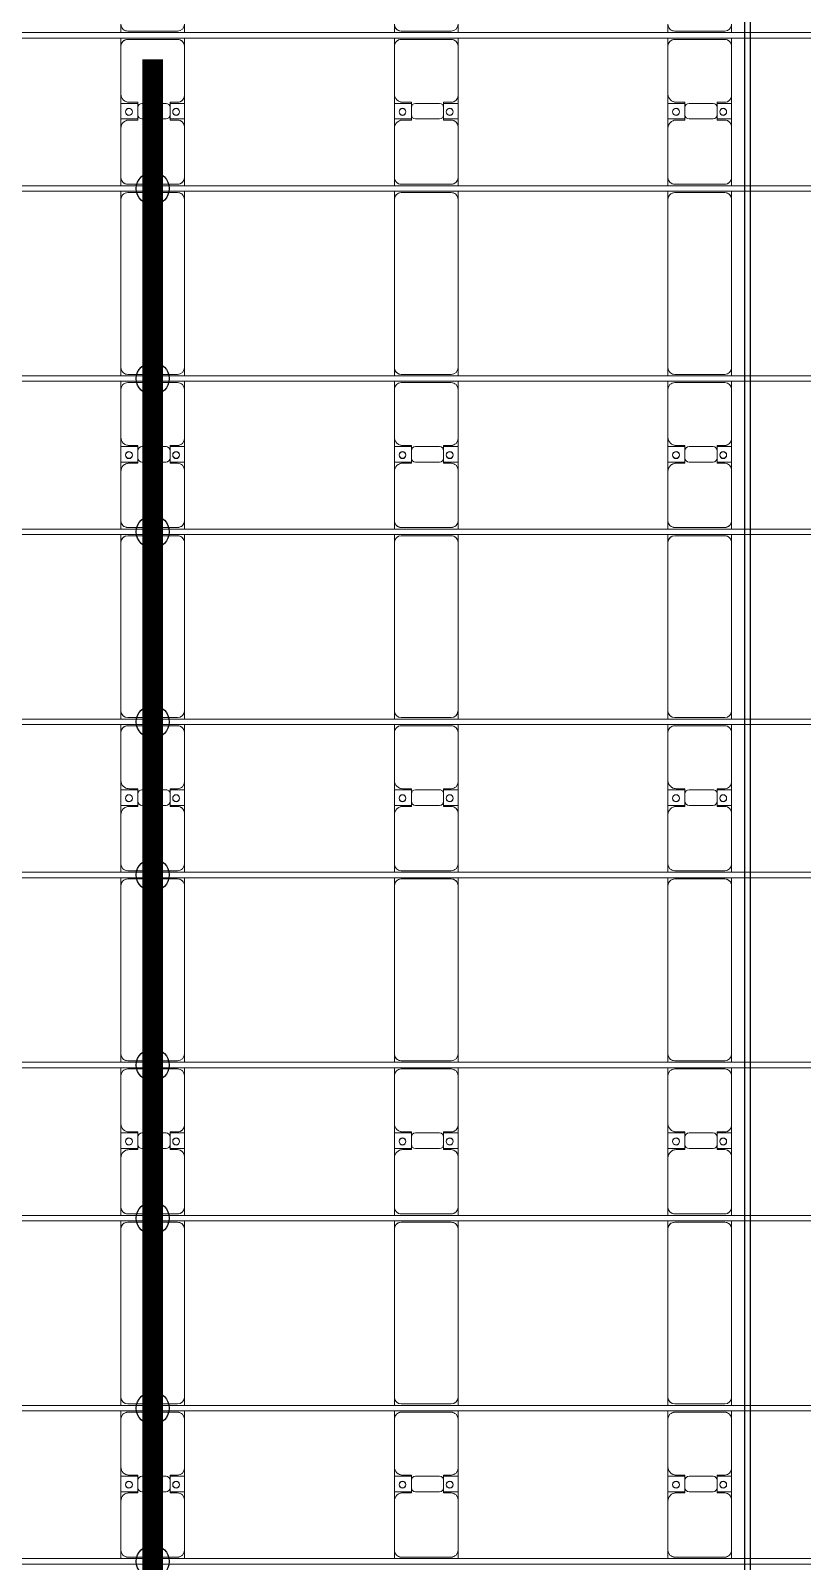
# Model space of a CAD drawing. Header units: millimetres. Extents: x -178706 to 107777, y -87310 to 933.
# Drawn here: x -19784 to -14141, y -75261 to -64066 of the extents above; entities that cross this region are included whole.
import ezdxf

# ---------------------------------------------------------------- set-up
doc = ezdxf.new("R2010")
doc.units = ezdxf.units.MM
doc.layers.add('A-GENM', color=13, linetype='Continuous', lineweight=9)
doc.layers.add('S-BEAM', color=12, linetype='Continuous', lineweight=9)
doc.layers.add('GC-HOP 40x60 GIA CUONG', color=1, linetype='Continuous')

# ---------------------------------------------------------------- blocks, each defined once
blk = doc.blocks.new('Dai phao do pin - DẢI PHAO ĐỠ PIN-V64-BỐ TRÍ KHUNG KẾT CẤU BÈ PIN 04')
at = {"layer": 'A-GENM', "color": 7}
for p, q in [((709, 242), (770, 242)), ((1130, 242), (770, 242)), ((1130, 242), (1312, 242)), ((1198, 242), (1380, 242)), ((1198, 118), (1198, 242)), ((1312, 242), (1312, 118)), ((1730, 242), (1380, 242)), ((1730, 242), (1789, 242)), ((1829, 242), (1890, 242)), ((3120, 242), (1890, 242)), ((3120, 242), (3179, 242)), ((3219, 242), (3280, 242)), ((3640, 242), (3280, 242)), ((3640, 242), (3822, 242)), ((3708, 242), (3890, 242)), ((3708, 118), (3708, 242)), ((3822, 242), (3822, 118)), ((4240, 242), (3890, 242)), ((4240, 242), (4299, 242)), ((4339, 242), (4400, 242)), ((5630, 242), (4400, 242)), ((5630, 242), (5689, 242)), ((5729, 242), (5790, 242)), ((6150, 242), (5790, 242)), ((6150, 242), (6332, 242)), ((6218, 242), (6400, 242)), ((6218, 118), (6218, 242)), ((6332, 242), (6332, 118)), ((6750, 242), (6400, 242)), ((6750, 242), (6809, 242)), ((6849, 242), (6906, 242)), ((8140, 242), (6910, 242)), ((8140, 242), (8199, 242)), ((8239, 242), (8300, 242)), ((8660, 242), (8300, 242)), ((8660, 242), (8842, 242)), ((8728, 242), (8910, 242)), ((8728, 118), (8728, 242)), ((8842, 242), (8842, 118)), ((9260, 242), (8910, 242)), ((9260, 242), (9319, 242)), ((9359, 242), (9420, 242)), ((10650, 242), (9420, 242)), ((10650, 242), (10709, 242)), ((10749, 242), (10810, 242)), ((11170, 242), (10810, 242)), ((11170, 242), (11352, 242)), ((11238, 242), (11420, 242)), ((11238, 118), (11238, 242)), ((11352, 242), (11352, 118)), ((11770, 242), (11420, 242)), ((11770, 242), (11829, 242)), ((11869, 242), (11930, 242)), ((720, 192), (720, -173)), ((1190, 118), (1190, 182)), ((1282, 118), (1190, 118)), ((1320, 118), (1228, 118)), ((1320, 182), (1320, 118)), ((1780, -173), (1780, 192)), ((1840, 192), (1840, -173)), ((3170, -173), (3170, 192)), ((3230, 192), (3230, -173)), ((3700, 118), (3700, 182)), ((3792, 118), (3700, 118)), ((3830, 118), (3738, 118)), ((3830, 182), (3830, 118)), ((4290, -173), (4290, 192)), ((4350, 192), (4350, -173)), ((5680, -173), (5680, 192)), ((5740, 192), (5740, -173)), ((6210, 118), (6210, 182)), ((6302, 118), (6210, 118)), ((6340, 118), (6248, 118)), ((6340, 182), (6340, 118)), ((6800, -173), (6800, 192)), ((6860, 192), (6860, -173)), ((8190, -173), (8190, 192)), ((8250, 192), (8250, -173)), ((8720, 118), (8720, 182)), ((8812, 118), (8720, 118)), ((8850, 118), (8758, 118)), ((8850, 182), (8850, 118)), ((9310, -173), (9310, 192)), ((9370, 192), (9370, -173)), ((10700, -173), (10700, 192)), ((10760, 192), (10760, -173)), ((11230, 118), (11230, 182)), ((11322, 118), (11230, 118)), ((11360, 118), (11268, 118)), ((11360, 182), (11360, 118)), ((11820, -173), (11820, 192)), ((11880, 192), (11880, -173)), ((1198, 88), (1198, -88)), ((1312, -88), (1312, 88)), ((3708, 88), (3708, -88)), ((3822, -88), (3822, 88)), ((6218, 88), (6218, -88)), ((6332, -88), (6332, 88)), ((8728, 88), (8728, -88)), ((8842, -88), (8842, 88)), ((11238, 88), (11238, -88)), ((11352, -88), (11352, 88)), ((770, -223), (709, -223)), ((770, -223), (1140, -223)), ((1312, -223), (1140, -223)), ((1190, -173), (1190, -118)), ((1190, -118), (1282, -118)), ((1198, -223), (1198, -118)), ((1370, -223), (1198, -223)), ((1228, -118), (1320, -118)), ((1312, -118), (1312, -223)), ((1320, -118), (1320, -173)), ((1370, -223), (1730, -223)), ((1789, -223), (1730, -223)), ((1890, -223), (1829, -223)), ((1890, -223), (3120, -223)), ((3179, -223), (3120, -223)), ((3280, -223), (3219, -223)), ((3280, -223), (3650, -223)), ((3822, -223), (3650, -223)), ((3700, -173), (3700, -118)), ((3700, -118), (3792, -118)), ((3708, -223), (3708, -118)), ((3880, -223), (3708, -223)), ((3738, -118), (3830, -118)), ((3822, -118), (3822, -223)), ((3830, -118), (3830, -173)), ((3880, -223), (4240, -223)), ((4299, -223), (4240, -223)), ((4400, -223), (4339, -223)), ((4400, -223), (5630, -223)), ((5689, -223), (5630, -223)), ((5790, -223), (5729, -223)), ((5790, -223), (6160, -223)), ((6332, -223), (6160, -223)), ((6210, -173), (6210, -118)), ((6210, -118), (6302, -118)), ((6218, -223), (6218, -118)), ((6390, -223), (6218, -223)), ((6248, -118), (6340, -118)), ((6332, -118), (6332, -223)), ((6340, -118), (6340, -173)), ((6390, -223), (6750, -223)), ((6809, -223), (6750, -223)), ((6906, -223), (6849, -223)), ((6910, -223), (8140, -223)), ((8199, -223), (8140, -223)), ((8300, -223), (8239, -223)), ((8300, -223), (8670, -223)), ((8842, -223), (8670, -223)), ((8720, -173), (8720, -118)), ((8720, -118), (8812, -118)), ((8728, -223), (8728, -118)), ((8900, -223), (8728, -223)), ((8758, -118), (8850, -118)), ((8842, -118), (8842, -223)), ((8850, -118), (8850, -173)), ((8900, -223), (9260, -223)), ((9319, -223), (9260, -223)), ((9420, -223), (9359, -223)), ((9420, -223), (10650, -223)), ((10709, -223), (10650, -223)), ((10810, -223), (10749, -223)), ((10810, -223), (11180, -223)), ((11352, -223), (11180, -223)), ((11230, -173), (11230, -118)), ((11230, -118), (11322, -118)), ((11238, -223), (11238, -118)), ((11410, -223), (11238, -223)), ((11268, -118), (11360, -118)), ((11352, -118), (11352, -223)), ((11360, -118), (11360, -173)), ((11410, -223), (11770, -223)), ((11829, -223), (11770, -223)), ((11930, -223), (11869, -223))]:
    blk.add_line(p, q, dxfattribs=at)
for centre, radius, start, end in [((770, 192), 50, 90, 180), ((770, 192), 50, 135, 180), ((1130, 182), 60, 360, 90), ((1380, 182), 60, 90, 180), ((1730, 192), 50, 360, 90), ((1730, 192), 50, 360, 45), ((1890, 192), 50, 90, 180), ((1890, 192), 50, 105, 180), ((3120, 192), 50, 360, 90), ((3120, 192), 50, 15, 90), ((3280, 192), 50, 90, 180), ((3280, 192), 50, 135, 180), ((3640, 182), 60, 360, 90), ((3890, 182), 60, 90, 180), ((4240, 192), 50, 360, 90), ((4240, 192), 50, 360, 45), ((4400, 192), 50, 90, 180), ((4400, 192), 50, 105, 180), ((5630, 192), 50, 360, 90), ((5630, 192), 50, 15, 90), ((5790, 192), 50, 90, 180), ((5790, 192), 50, 135, 180), ((6150, 182), 60, 360, 90), ((6400, 182), 60, 90, 180), ((6750, 192), 50, 360, 90), ((6750, 192), 50, 360, 45), ((6910, 192), 50, 90, 180), ((6910, 192), 50, 105, 180), ((8140, 192), 50, 360, 90), ((8140, 192), 50, 15, 90), ((8300, 192), 50, 90, 180), ((8300, 192), 50, 135, 180), ((8660, 182), 60, 360, 90), ((8910, 182), 60, 90, 180), ((9260, 192), 50, 360, 90), ((9260, 192), 50, 360, 45), ((9420, 192), 50, 90, 180), ((9420, 192), 50, 105, 180), ((10650, 192), 50, 360, 90), ((10650, 192), 50, 15, 90), ((10810, 192), 50, 90, 180), ((10810, 192), 50, 135, 180), ((11170, 182), 60, 0, 90), ((11420, 182), 60, 90, 180), ((11770, 192), 50, 0, 90), ((11770, 192), 50, 0, 45), ((11930, 192), 50, 90, 180), ((11930, 192), 50, 105, 180), ((1130, 182), 60, 360, 30), ((1228, 88), 30, 90, 180), ((1249, 183), 25, 0, 180), ((1249, 183), 25, 180, 0), ((1251, 183), 25, 0, 180), ((1251, 183), 25, 180, 0), ((1282, 88), 30, 360, 90), ((1380, 182), 60, 150, 180), ((3640, 182), 60, 360, 30), ((3738, 88), 30, 90, 180), ((3759, 183), 25, 360, 180), ((3759, 183), 25, 180, 0), ((3761, 183), 25, 0, 180), ((3761, 183), 25, 180, 0), ((3792, 88), 30, 360, 90), ((3890, 182), 60, 150, 180), ((6150, 182), 60, 360, 30), ((6248, 88), 30, 90, 180), ((6269, 183), 25, 360, 180), ((6269, 183), 25, 180, 0), ((6271, 183), 25, 0, 180), ((6271, 183), 25, 180, 360), ((6302, 88), 30, 0, 90), ((6400, 182), 60, 150, 180), ((8660, 182), 60, 360, 30), ((8758, 88), 30, 90, 180), ((8779, 183), 25, 360, 180), ((8779, 183), 25, 180, 360), ((8781, 183), 25, 0, 180), ((8781, 183), 25, 180, 0), ((8812, 88), 30, 360, 90), ((8910, 182), 60, 150, 180), ((11170, 182), 60, 0, 30), ((11268, 88), 30, 90, 180), ((11289, 183), 25, 0, 180), ((11289, 183), 25, 180, 0), ((11291, 183), 25, 0, 180), ((11291, 183), 25, 180, 360), ((11322, 88), 30, 360, 90), ((11420, 182), 60, 150, 180), ((1228, -88), 30, 180, 270), ((1282, -88), 30, 270, 360), ((3738, -88), 30, 180, 270), ((3792, -88), 30, 270, 360), ((6248, -88), 30, 180, 270), ((6302, -88), 30, 270, 0), ((8758, -88), 30, 180, 270), ((8812, -88), 30, 270, 360), ((11268, -88), 30, 180, 270), ((11322, -88), 30, 270, 360), ((770, -173), 50, 180, 270), ((770, -173), 50, 180, 225), ((1140, -173), 50, 270, 360), ((1140, -173), 50, 315, 360), ((1249, -162), 25, 360, 180), ((1249, -162), 25, 180, 360), ((1251, -162), 25, 0, 180), ((1251, -162), 25, 180, 0), ((1370, -173), 50, 180, 270), ((1370, -173), 50, 180, 225), ((1730, -173), 50, 270, 360), ((1730, -173), 50, 315, 360), ((1890, -173), 50, 180, 270), ((1890, -173), 50, 180, 270), ((3120, -173), 50, 270, 360), ((3120, -173), 50, 285, 360), ((3280, -173), 50, 180, 270), ((3280, -173), 50, 180, 225), ((3650, -173), 50, 270, 360), ((3650, -173), 50, 315, 360), ((3759, -162), 25, 0, 180), ((3759, -162), 25, 180, 0), ((3761, -162), 25, 0, 180), ((3761, -162), 25, 180, 360), ((3880, -173), 50, 180, 270), ((3880, -173), 50, 180, 225), ((4240, -173), 50, 270, 360), ((4240, -173), 50, 315, 360), ((4400, -173), 50, 180, 270), ((4400, -173), 50, 180, 270), ((5630, -173), 50, 270, 0), ((5630, -173), 50, 285, 360), ((5790, -173), 50, 180, 270), ((5790, -173), 50, 180, 225), ((6160, -173), 50, 270, 360), ((6160, -173), 50, 315, 360), ((6269, -162), 25, 0, 180), ((6269, -162), 25, 180, 0), ((6271, -162), 25, 0, 180), ((6271, -162), 25, 180, 0), ((6390, -173), 50, 180, 270), ((6390, -173), 50, 180, 225), ((6750, -173), 50, 270, 360), ((6750, -173), 50, 315, 360), ((6910, -173), 50, 180, 270), ((6910, -173), 50, 180, 265.7994), ((8140, -173), 50, 270, 0), ((8140, -173), 50, 285, 360), ((8300, -173), 50, 180, 270), ((8300, -173), 50, 180, 225), ((8670, -173), 50, 270, 360), ((8670, -173), 50, 315, 360), ((8779, -162), 25, 0, 180), ((8779, -162), 25, 180, 360), ((8781, -162), 25, 0, 180), ((8781, -162), 25, 180, 0), ((8900, -173), 50, 180, 270), ((8900, -173), 50, 180, 225), ((9260, -173), 50, 270, 360), ((9260, -173), 50, 315, 360), ((9420, -173), 50, 180, 270), ((9420, -173), 50, 180, 270), ((10650, -173), 50, 270, 360), ((10650, -173), 50, 285, 360), ((10810, -173), 50, 180, 270), ((10810, -173), 50, 180, 225), ((11180, -173), 50, 270, 360), ((11180, -173), 50, 315, 360), ((11289, -162), 25, 0, 180), ((11289, -162), 25, 180, 0), ((11291, -162), 25, 0, 180), ((11291, -162), 25, 180, 0), ((11410, -173), 50, 180, 270), ((11410, -173), 50, 180, 225), ((11770, -173), 50, 270, 360), ((11770, -173), 50, 315, 360), ((11930, -173), 50, 180, 270), ((11930, -173), 50, 180, 270)]:
    blk.add_arc(centre, radius, start, end, dxfattribs=at)
blk = doc.blocks.new('Dai phao do pin - DẢI PHAO ĐỠ PIN-V65-BỐ TRÍ KHUNG KẾT CẤU BÈ PIN 04')
at = {"layer": 'A-GENM', "color": 7}
for p, q in [((709, 242), (770, 242)), ((1130, 242), (770, 242)), ((1130, 242), (1312, 242)), ((1198, 242), (1380, 242)), ((1198, 118), (1198, 242)), ((1312, 242), (1312, 118)), ((1730, 242), (1380, 242)), ((1730, 242), (1789, 242)), ((1829, 242), (1890, 242)), ((3120, 242), (1890, 242)), ((3120, 242), (3179, 242)), ((3219, 242), (3280, 242)), ((3640, 242), (3280, 242)), ((3640, 242), (3822, 242)), ((3708, 242), (3890, 242)), ((3708, 118), (3708, 242)), ((3822, 242), (3822, 118)), ((4240, 242), (3890, 242)), ((4240, 242), (4299, 242)), ((4339, 242), (4400, 242)), ((5630, 242), (4400, 242)), ((5630, 242), (5689, 242)), ((5729, 242), (5790, 242)), ((6150, 242), (5790, 242)), ((6150, 242), (6332, 242)), ((6218, 242), (6400, 242)), ((6218, 118), (6218, 242)), ((6332, 242), (6332, 118)), ((6750, 242), (6400, 242)), ((6750, 242), (6809, 242)), ((6849, 242), (6906, 242)), ((8140, 242), (6910, 242)), ((8140, 242), (8199, 242)), ((8239, 242), (8300, 242)), ((8660, 242), (8300, 242)), ((8660, 242), (8842, 242)), ((8728, 242), (8910, 242)), ((8728, 118), (8728, 242)), ((8842, 242), (8842, 118)), ((9260, 242), (8910, 242)), ((9260, 242), (9319, 242)), ((9359, 242), (9420, 242)), ((10650, 242), (9420, 242)), ((10650, 242), (10709, 242)), ((10749, 242), (10810, 242)), ((11170, 242), (10810, 242)), ((11170, 242), (11352, 242)), ((11238, 242), (11420, 242)), ((11238, 118), (11238, 242)), ((11352, 242), (11352, 118)), ((11770, 242), (11420, 242)), ((11770, 242), (11829, 242)), ((11869, 242), (11930, 242)), ((720, 192), (720, -173)), ((1190, 118), (1190, 182)), ((1282, 118), (1190, 118)), ((1320, 118), (1228, 118)), ((1320, 182), (1320, 118)), ((1780, -173), (1780, 192)), ((1840, 192), (1840, -173)), ((3170, -173), (3170, 192)), ((3230, 192), (3230, -173)), ((3700, 118), (3700, 182)), ((3792, 118), (3700, 118)), ((3830, 118), (3738, 118)), ((3830, 182), (3830, 118)), ((4290, -173), (4290, 192)), ((4350, 192), (4350, -173)), ((5680, -173), (5680, 192)), ((5740, 192), (5740, -173)), ((6210, 118), (6210, 182)), ((6302, 118), (6210, 118)), ((6340, 118), (6248, 118)), ((6340, 182), (6340, 118)), ((6800, -173), (6800, 192)), ((6860, 192), (6860, -173)), ((8190, -173), (8190, 192)), ((8250, 192), (8250, -173)), ((8720, 118), (8720, 182)), ((8812, 118), (8720, 118)), ((8850, 118), (8758, 118)), ((8850, 182), (8850, 118)), ((9310, -173), (9310, 192)), ((9370, 192), (9370, -173)), ((10700, -173), (10700, 192)), ((10760, 192), (10760, -173)), ((11230, 118), (11230, 182)), ((11322, 118), (11230, 118)), ((11360, 118), (11268, 118)), ((11360, 182), (11360, 118)), ((11820, -173), (11820, 192)), ((11880, 192), (11880, -173)), ((1198, 88), (1198, -88)), ((1312, -88), (1312, 88)), ((3708, 88), (3708, -88)), ((3822, -88), (3822, 88)), ((6218, 88), (6218, -88)), ((6332, -88), (6332, 88)), ((8728, 88), (8728, -88)), ((8842, -88), (8842, 88)), ((11238, 88), (11238, -88)), ((11352, -88), (11352, 88)), ((770, -223), (709, -223)), ((770, -223), (1140, -223)), ((1312, -223), (1140, -223)), ((1190, -173), (1190, -118)), ((1190, -118), (1282, -118)), ((1198, -223), (1198, -118)), ((1370, -223), (1198, -223)), ((1228, -118), (1320, -118)), ((1312, -118), (1312, -223)), ((1320, -118), (1320, -173)), ((1370, -223), (1730, -223)), ((1789, -223), (1730, -223)), ((1890, -223), (1829, -223)), ((1890, -223), (3120, -223)), ((3179, -223), (3120, -223)), ((3280, -223), (3219, -223)), ((3280, -223), (3650, -223)), ((3822, -223), (3650, -223)), ((3700, -173), (3700, -118)), ((3700, -118), (3792, -118)), ((3708, -223), (3708, -118)), ((3880, -223), (3708, -223)), ((3738, -118), (3830, -118)), ((3822, -118), (3822, -223)), ((3830, -118), (3830, -173)), ((3880, -223), (4240, -223)), ((4299, -223), (4240, -223)), ((4400, -223), (4339, -223)), ((4400, -223), (5630, -223)), ((5689, -223), (5630, -223)), ((5790, -223), (5729, -223)), ((5790, -223), (6160, -223)), ((6332, -223), (6160, -223)), ((6210, -173), (6210, -118)), ((6210, -118), (6302, -118)), ((6218, -223), (6218, -118)), ((6390, -223), (6218, -223)), ((6248, -118), (6340, -118)), ((6332, -118), (6332, -223)), ((6340, -118), (6340, -173)), ((6390, -223), (6750, -223)), ((6809, -223), (6750, -223)), ((6906, -223), (6849, -223)), ((6910, -223), (8140, -223)), ((8199, -223), (8140, -223)), ((8300, -223), (8239, -223)), ((8300, -223), (8670, -223)), ((8842, -223), (8670, -223)), ((8720, -173), (8720, -118)), ((8720, -118), (8812, -118)), ((8728, -223), (8728, -118)), ((8900, -223), (8728, -223)), ((8758, -118), (8850, -118)), ((8842, -118), (8842, -223)), ((8850, -118), (8850, -173)), ((8900, -223), (9260, -223)), ((9319, -223), (9260, -223)), ((9420, -223), (9359, -223)), ((9420, -223), (10650, -223)), ((10709, -223), (10650, -223)), ((10810, -223), (10749, -223)), ((10810, -223), (11180, -223)), ((11352, -223), (11180, -223)), ((11230, -173), (11230, -118)), ((11230, -118), (11322, -118)), ((11238, -223), (11238, -118)), ((11410, -223), (11238, -223)), ((11268, -118), (11360, -118)), ((11352, -118), (11352, -223)), ((11360, -118), (11360, -173)), ((11410, -223), (11770, -223)), ((11829, -223), (11770, -223)), ((11930, -223), (11869, -223))]:
    blk.add_line(p, q, dxfattribs=at)
for centre, radius, start, end in [((770, 192), 50, 90, 180), ((770, 192), 50, 135, 180), ((1130, 182), 60, 360, 90), ((1380, 182), 60, 90, 180), ((1730, 192), 50, 360, 90), ((1730, 192), 50, 360, 45), ((1890, 192), 50, 90, 180), ((1890, 192), 50, 105, 180), ((3120, 192), 50, 360, 90), ((3120, 192), 50, 15, 90), ((3280, 192), 50, 90, 180), ((3280, 192), 50, 135, 180), ((3640, 182), 60, 360, 90), ((3890, 182), 60, 90, 180), ((4240, 192), 50, 360, 90), ((4240, 192), 50, 360, 45), ((4400, 192), 50, 90, 180), ((4400, 192), 50, 105, 180), ((5630, 192), 50, 360, 90), ((5630, 192), 50, 15, 90), ((5790, 192), 50, 90, 180), ((5790, 192), 50, 135, 180), ((6150, 182), 60, 360, 90), ((6400, 182), 60, 90, 180), ((6750, 192), 50, 360, 90), ((6750, 192), 50, 360, 45), ((6910, 192), 50, 90, 180), ((6910, 192), 50, 105, 180), ((8140, 192), 50, 360, 90), ((8140, 192), 50, 15, 90), ((8300, 192), 50, 90, 180), ((8300, 192), 50, 135, 180), ((8660, 182), 60, 360, 90), ((8910, 182), 60, 90, 180), ((9260, 192), 50, 360, 90), ((9260, 192), 50, 360, 45), ((9420, 192), 50, 90, 180), ((9420, 192), 50, 105, 180), ((10650, 192), 50, 360, 90), ((10650, 192), 50, 15, 90), ((10810, 192), 50, 90, 180), ((10810, 192), 50, 135, 180), ((11170, 182), 60, 0, 90), ((11420, 182), 60, 90, 180), ((11770, 192), 50, 0, 90), ((11770, 192), 50, 0, 45), ((11930, 192), 50, 90, 180), ((11930, 192), 50, 105, 180), ((1130, 182), 60, 360, 30), ((1228, 88), 30, 90, 180), ((1249, 183), 25, 0, 180), ((1249, 183), 25, 180, 0), ((1251, 183), 25, 0, 180), ((1251, 183), 25, 180, 0), ((1282, 88), 30, 360, 90), ((1380, 182), 60, 150, 180), ((3640, 182), 60, 360, 30), ((3738, 88), 30, 90, 180), ((3759, 183), 25, 360, 180), ((3759, 183), 25, 180, 0), ((3761, 183), 25, 0, 180), ((3761, 183), 25, 180, 0), ((3792, 88), 30, 360, 90), ((3890, 182), 60, 150, 180), ((6150, 182), 60, 360, 30), ((6248, 88), 30, 90, 180), ((6269, 183), 25, 360, 180), ((6269, 183), 25, 180, 0), ((6271, 183), 25, 0, 180), ((6271, 183), 25, 180, 360), ((6302, 88), 30, 0, 90), ((6400, 182), 60, 150, 180), ((8660, 182), 60, 360, 30), ((8758, 88), 30, 90, 180), ((8779, 183), 25, 360, 180), ((8779, 183), 25, 180, 360), ((8781, 183), 25, 0, 180), ((8781, 183), 25, 180, 0), ((8812, 88), 30, 360, 90), ((8910, 182), 60, 150, 180), ((11170, 182), 60, 0, 30), ((11268, 88), 30, 90, 180), ((11289, 183), 25, 0, 180), ((11289, 183), 25, 180, 0), ((11291, 183), 25, 0, 180), ((11291, 183), 25, 180, 360), ((11322, 88), 30, 360, 90), ((11420, 182), 60, 150, 180), ((1228, -88), 30, 180, 270), ((1282, -88), 30, 270, 360), ((3738, -88), 30, 180, 270), ((3792, -88), 30, 270, 360), ((6248, -88), 30, 180, 270), ((6302, -88), 30, 270, 0), ((8758, -88), 30, 180, 270), ((8812, -88), 30, 270, 360), ((11268, -88), 30, 180, 270), ((11322, -88), 30, 270, 360), ((770, -173), 50, 180, 270), ((770, -173), 50, 180, 225), ((1140, -173), 50, 270, 360), ((1140, -173), 50, 315, 360), ((1249, -162), 25, 360, 180), ((1249, -162), 25, 180, 360), ((1251, -162), 25, 0, 180), ((1251, -162), 25, 180, 0), ((1370, -173), 50, 180, 270), ((1370, -173), 50, 180, 225), ((1730, -173), 50, 270, 360), ((1730, -173), 50, 315, 360), ((1890, -173), 50, 180, 270), ((1890, -173), 50, 180, 270), ((3120, -173), 50, 270, 360), ((3120, -173), 50, 285, 360), ((3280, -173), 50, 180, 270), ((3280, -173), 50, 180, 225), ((3650, -173), 50, 270, 360), ((3650, -173), 50, 315, 360), ((3759, -162), 25, 0, 180), ((3759, -162), 25, 180, 0), ((3761, -162), 25, 0, 180), ((3761, -162), 25, 180, 360), ((3880, -173), 50, 180, 270), ((3880, -173), 50, 180, 225), ((4240, -173), 50, 270, 360), ((4240, -173), 50, 315, 360), ((4400, -173), 50, 180, 270), ((4400, -173), 50, 180, 270), ((5630, -173), 50, 270, 0), ((5630, -173), 50, 285, 360), ((5790, -173), 50, 180, 270), ((5790, -173), 50, 180, 225), ((6160, -173), 50, 270, 360), ((6160, -173), 50, 315, 360), ((6269, -162), 25, 0, 180), ((6269, -162), 25, 180, 0), ((6271, -162), 25, 0, 180), ((6271, -162), 25, 180, 0), ((6390, -173), 50, 180, 270), ((6390, -173), 50, 180, 225), ((6750, -173), 50, 270, 360), ((6750, -173), 50, 315, 360), ((6910, -173), 50, 180, 270), ((6910, -173), 50, 180, 265.8036), ((8140, -173), 50, 270, 0), ((8140, -173), 50, 285, 360), ((8300, -173), 50, 180, 270), ((8300, -173), 50, 180, 225), ((8670, -173), 50, 270, 360), ((8670, -173), 50, 315, 360), ((8779, -162), 25, 0, 180), ((8779, -162), 25, 180, 360), ((8781, -162), 25, 0, 180), ((8781, -162), 25, 180, 0), ((8900, -173), 50, 180, 270), ((8900, -173), 50, 180, 225), ((9260, -173), 50, 270, 360), ((9260, -173), 50, 315, 360), ((9420, -173), 50, 180, 270), ((9420, -173), 50, 180, 270), ((10650, -173), 50, 270, 360), ((10650, -173), 50, 285, 360), ((10810, -173), 50, 180, 270), ((10810, -173), 50, 180, 225), ((11180, -173), 50, 270, 360), ((11180, -173), 50, 315, 360), ((11289, -162), 25, 0, 180), ((11289, -162), 25, 180, 0), ((11291, -162), 25, 0, 180), ((11291, -162), 25, 180, 0), ((11410, -173), 50, 180, 270), ((11410, -173), 50, 180, 225), ((11770, -173), 50, 270, 360), ((11770, -173), 50, 315, 360), ((11930, -173), 50, 180, 270), ((11930, -173), 50, 180, 270)]:
    blk.add_arc(centre, radius, start, end, dxfattribs=at)
blk = doc.blocks.new('Dầm C52 - Dầm C52-22346-BỐ TRÍ KHUNG KẾT CẤU BÈ PIN 04')
at = {"layer": 'S-BEAM', "color": 1}
for p, q in [((-87623, 20), (87623, 20)), ((87623, -20), (-87623, -20))]:
    blk.add_line(p, q, dxfattribs=at)
blk = doc.blocks.new('Dầm C52 - Hộp 40x60-15954-BỐ TRÍ KHUNG KẾT CẤU BÈ PIN 04')
at = {"layer": 'S-BEAM', "color": 3, "lineweight": 25}
for p, q in [((-20150, 20), (20150, 20)), ((20150, -20), (-20150, -20))]:
    blk.add_line(p, q, dxfattribs=at)
blk = doc.blocks.new('Dai phao do pin - DẢI PHAO ĐỠ PIN-V70-BỐ TRÍ KHUNG KẾT CẤU BÈ PIN 04')
at = {"layer": 'A-GENM', "color": 7}
for p, q in [((709, 242), (770, 242)), ((1130, 242), (770, 242)), ((1130, 242), (1312, 242)), ((1198, 242), (1380, 242)), ((1198, 118), (1198, 242)), ((1312, 242), (1312, 118)), ((1730, 242), (1380, 242)), ((1730, 242), (1789, 242)), ((1829, 242), (1890, 242)), ((3120, 242), (1890, 242)), ((3120, 242), (3179, 242)), ((3219, 242), (3280, 242)), ((3640, 242), (3280, 242)), ((3640, 242), (3822, 242)), ((3708, 242), (3890, 242)), ((3708, 118), (3708, 242)), ((3822, 242), (3822, 118)), ((4240, 242), (3890, 242)), ((4240, 242), (4299, 242)), ((4339, 242), (4400, 242)), ((5630, 242), (4400, 242)), ((5630, 242), (5689, 242)), ((5729, 242), (5790, 242)), ((6150, 242), (5790, 242)), ((6150, 242), (6332, 242)), ((6218, 242), (6400, 242)), ((6218, 118), (6218, 242)), ((6332, 242), (6332, 118)), ((6750, 242), (6400, 242)), ((6750, 242), (6809, 242)), ((6849, 242), (6906, 242)), ((8140, 242), (6910, 242)), ((8140, 242), (8199, 242)), ((8239, 242), (8300, 242)), ((8660, 242), (8300, 242)), ((8660, 242), (8842, 242)), ((8728, 242), (8910, 242)), ((8728, 118), (8728, 242)), ((8842, 242), (8842, 118)), ((9260, 242), (8910, 242)), ((9260, 242), (9319, 242)), ((9359, 242), (9420, 242)), ((10650, 242), (9420, 242)), ((10650, 242), (10709, 242)), ((10749, 242), (10810, 242)), ((11170, 242), (10810, 242)), ((11170, 242), (11352, 242)), ((11238, 242), (11420, 242)), ((11238, 118), (11238, 242)), ((11352, 242), (11352, 118)), ((11770, 242), (11420, 242)), ((11770, 242), (11829, 242)), ((11869, 242), (11930, 242)), ((720, 192), (720, -173)), ((1190, 118), (1190, 182)), ((1282, 118), (1190, 118)), ((1320, 118), (1228, 118)), ((1320, 182), (1320, 118)), ((1780, -173), (1780, 192)), ((1840, 192), (1840, -173)), ((3170, -173), (3170, 192)), ((3230, 192), (3230, -173)), ((3700, 118), (3700, 182)), ((3792, 118), (3700, 118)), ((3830, 118), (3738, 118)), ((3830, 182), (3830, 118)), ((4290, -173), (4290, 192)), ((4350, 192), (4350, -173)), ((5680, -173), (5680, 192)), ((5740, 192), (5740, -173)), ((6210, 118), (6210, 182)), ((6302, 118), (6210, 118)), ((6340, 118), (6248, 118)), ((6340, 182), (6340, 118)), ((6800, -173), (6800, 192)), ((6860, 192), (6860, -173)), ((8190, -173), (8190, 192)), ((8250, 192), (8250, -173)), ((8720, 118), (8720, 182)), ((8812, 118), (8720, 118)), ((8850, 118), (8758, 118)), ((8850, 182), (8850, 118)), ((9310, -173), (9310, 192)), ((9370, 192), (9370, -173)), ((10700, -173), (10700, 192)), ((10760, 192), (10760, -173)), ((11230, 118), (11230, 182)), ((11322, 118), (11230, 118)), ((11360, 118), (11268, 118)), ((11360, 182), (11360, 118)), ((11820, -173), (11820, 192)), ((11880, 192), (11880, -173)), ((1198, 88), (1198, -88)), ((1312, -88), (1312, 88)), ((3708, 88), (3708, -88)), ((3822, -88), (3822, 88)), ((6218, 88), (6218, -88)), ((6332, -88), (6332, 88)), ((8728, 88), (8728, -88)), ((8842, -88), (8842, 88)), ((11238, 88), (11238, -88)), ((11352, -88), (11352, 88)), ((770, -223), (709, -223)), ((770, -223), (1140, -223)), ((1312, -223), (1140, -223)), ((1190, -173), (1190, -118)), ((1190, -118), (1282, -118)), ((1198, -223), (1198, -118)), ((1370, -223), (1198, -223)), ((1228, -118), (1320, -118)), ((1312, -118), (1312, -223)), ((1320, -118), (1320, -173)), ((1370, -223), (1730, -223)), ((1789, -223), (1730, -223)), ((1890, -223), (1829, -223)), ((1890, -223), (3120, -223)), ((3179, -223), (3120, -223)), ((3280, -223), (3219, -223)), ((3280, -223), (3650, -223)), ((3822, -223), (3650, -223)), ((3700, -173), (3700, -118)), ((3700, -118), (3792, -118)), ((3708, -223), (3708, -118)), ((3880, -223), (3708, -223)), ((3738, -118), (3830, -118)), ((3822, -118), (3822, -223)), ((3830, -118), (3830, -173)), ((3880, -223), (4240, -223)), ((4299, -223), (4240, -223)), ((4400, -223), (4339, -223)), ((4400, -223), (5630, -223)), ((5689, -223), (5630, -223)), ((5790, -223), (5729, -223)), ((5790, -223), (6160, -223)), ((6332, -223), (6160, -223)), ((6210, -173), (6210, -118)), ((6210, -118), (6302, -118)), ((6218, -223), (6218, -118)), ((6390, -223), (6218, -223)), ((6248, -118), (6340, -118)), ((6332, -118), (6332, -223)), ((6340, -118), (6340, -173)), ((6390, -223), (6750, -223)), ((6809, -223), (6750, -223)), ((6906, -223), (6849, -223)), ((6910, -223), (8140, -223)), ((8199, -223), (8140, -223)), ((8300, -223), (8239, -223)), ((8300, -223), (8670, -223)), ((8842, -223), (8670, -223)), ((8720, -173), (8720, -118)), ((8720, -118), (8812, -118)), ((8728, -223), (8728, -118)), ((8900, -223), (8728, -223)), ((8758, -118), (8850, -118)), ((8842, -118), (8842, -223)), ((8850, -118), (8850, -173)), ((8900, -223), (9260, -223)), ((9319, -223), (9260, -223)), ((9420, -223), (9359, -223)), ((9420, -223), (10650, -223)), ((10709, -223), (10650, -223)), ((10810, -223), (10749, -223)), ((10810, -223), (11180, -223)), ((11352, -223), (11180, -223)), ((11230, -173), (11230, -118)), ((11230, -118), (11322, -118)), ((11238, -223), (11238, -118)), ((11410, -223), (11238, -223)), ((11268, -118), (11360, -118)), ((11352, -118), (11352, -223)), ((11360, -118), (11360, -173)), ((11410, -223), (11770, -223)), ((11829, -223), (11770, -223)), ((11930, -223), (11869, -223))]:
    blk.add_line(p, q, dxfattribs=at)
for centre, radius, start, end in [((770, 192), 50, 90, 180), ((770, 192), 50, 135, 180), ((1130, 182), 60, 360, 90), ((1380, 182), 60, 90, 180), ((1730, 192), 50, 360, 90), ((1730, 192), 50, 360, 45), ((1890, 192), 50, 90, 180), ((1890, 192), 50, 105, 180), ((3120, 192), 50, 360, 90), ((3120, 192), 50, 15, 90), ((3280, 192), 50, 90, 180), ((3280, 192), 50, 135, 180), ((3640, 182), 60, 360, 90), ((3890, 182), 60, 90, 180), ((4240, 192), 50, 360, 90), ((4240, 192), 50, 360, 45), ((4400, 192), 50, 90, 180), ((4400, 192), 50, 105, 180), ((5630, 192), 50, 360, 90), ((5630, 192), 50, 15, 90), ((5790, 192), 50, 90, 180), ((5790, 192), 50, 135, 180), ((6150, 182), 60, 360, 90), ((6400, 182), 60, 90, 180), ((6750, 192), 50, 360, 90), ((6750, 192), 50, 360, 45), ((6910, 192), 50, 90, 180), ((6910, 192), 50, 105, 180), ((8140, 192), 50, 360, 90), ((8140, 192), 50, 15, 90), ((8300, 192), 50, 90, 180), ((8300, 192), 50, 135, 180), ((8660, 182), 60, 360, 90), ((8910, 182), 60, 90, 180), ((9260, 192), 50, 360, 90), ((9260, 192), 50, 360, 45), ((9420, 192), 50, 90, 180), ((9420, 192), 50, 105, 180), ((10650, 192), 50, 360, 90), ((10650, 192), 50, 15, 90), ((10810, 192), 50, 90, 180), ((10810, 192), 50, 135, 180), ((11170, 182), 60, 0, 90), ((11420, 182), 60, 90, 180), ((11770, 192), 50, 0, 90), ((11770, 192), 50, 0, 45), ((11930, 192), 50, 90, 180), ((11930, 192), 50, 105, 180), ((1130, 182), 60, 360, 30), ((1228, 88), 30, 90, 180), ((1249, 183), 25, 0, 180), ((1249, 183), 25, 180, 0), ((1251, 183), 25, 0, 180), ((1251, 183), 25, 180, 0), ((1282, 88), 30, 360, 90), ((1380, 182), 60, 150, 180), ((3640, 182), 60, 360, 30), ((3738, 88), 30, 90, 180), ((3759, 183), 25, 360, 180), ((3759, 183), 25, 180, 0), ((3761, 183), 25, 0, 180), ((3761, 183), 25, 180, 0), ((3792, 88), 30, 360, 90), ((3890, 182), 60, 150, 180), ((6150, 182), 60, 360, 30), ((6248, 88), 30, 90, 180), ((6269, 183), 25, 360, 180), ((6269, 183), 25, 180, 0), ((6271, 183), 25, 0, 180), ((6271, 183), 25, 180, 360), ((6302, 88), 30, 0, 90), ((6400, 182), 60, 150, 180), ((8660, 182), 60, 360, 30), ((8758, 88), 30, 90, 180), ((8779, 183), 25, 360, 180), ((8779, 183), 25, 180, 360), ((8781, 183), 25, 0, 180), ((8781, 183), 25, 180, 0), ((8812, 88), 30, 360, 90), ((8910, 182), 60, 150, 180), ((11170, 182), 60, 0, 30), ((11268, 88), 30, 90, 180), ((11289, 183), 25, 0, 180), ((11289, 183), 25, 180, 0), ((11291, 183), 25, 0, 180), ((11291, 183), 25, 180, 360), ((11322, 88), 30, 360, 90), ((11420, 182), 60, 150, 180), ((1228, -88), 30, 180, 270), ((1282, -88), 30, 270, 360), ((3738, -88), 30, 180, 270), ((3792, -88), 30, 270, 360), ((6248, -88), 30, 180, 270), ((6302, -88), 30, 270, 0), ((8758, -88), 30, 180, 270), ((8812, -88), 30, 270, 360), ((11268, -88), 30, 180, 270), ((11322, -88), 30, 270, 360), ((770, -173), 50, 180, 270), ((770, -173), 50, 180, 225), ((1140, -173), 50, 270, 360), ((1140, -173), 50, 315, 360), ((1249, -162), 25, 360, 180), ((1249, -162), 25, 180, 360), ((1251, -162), 25, 0, 180), ((1251, -162), 25, 180, 0), ((1370, -173), 50, 180, 270), ((1370, -173), 50, 180, 225), ((1730, -173), 50, 270, 360), ((1730, -173), 50, 315, 360), ((1890, -173), 50, 180, 270), ((1890, -173), 50, 180, 270), ((3120, -173), 50, 270, 360), ((3120, -173), 50, 285, 360), ((3280, -173), 50, 180, 270), ((3280, -173), 50, 180, 225), ((3650, -173), 50, 270, 360), ((3650, -173), 50, 315, 360), ((3759, -162), 25, 0, 180), ((3759, -162), 25, 180, 0), ((3761, -162), 25, 0, 180), ((3761, -162), 25, 180, 360), ((3880, -173), 50, 180, 270), ((3880, -173), 50, 180, 225), ((4240, -173), 50, 270, 360), ((4240, -173), 50, 315, 360), ((4400, -173), 50, 180, 270), ((4400, -173), 50, 180, 270), ((5630, -173), 50, 270, 0), ((5630, -173), 50, 285, 360), ((5790, -173), 50, 180, 270), ((5790, -173), 50, 180, 225), ((6160, -173), 50, 270, 360), ((6160, -173), 50, 315, 360), ((6269, -162), 25, 0, 180), ((6269, -162), 25, 180, 0), ((6271, -162), 25, 0, 180), ((6271, -162), 25, 180, 0), ((6390, -173), 50, 180, 270), ((6390, -173), 50, 180, 225), ((6750, -173), 50, 270, 360), ((6750, -173), 50, 315, 360), ((6910, -173), 50, 180, 270), ((6910, -173), 50, 180, 265.8078), ((8140, -173), 50, 270, 0), ((8140, -173), 50, 285, 360), ((8300, -173), 50, 180, 270), ((8300, -173), 50, 180, 225), ((8670, -173), 50, 270, 360), ((8670, -173), 50, 315, 360), ((8779, -162), 25, 0, 180), ((8779, -162), 25, 180, 360), ((8781, -162), 25, 0, 180), ((8781, -162), 25, 180, 0), ((8900, -173), 50, 180, 270), ((8900, -173), 50, 180, 225), ((9260, -173), 50, 270, 360), ((9260, -173), 50, 315, 360), ((9420, -173), 50, 180, 270), ((9420, -173), 50, 180, 270), ((10650, -173), 50, 270, 360), ((10650, -173), 50, 285, 360), ((10810, -173), 50, 180, 270), ((10810, -173), 50, 180, 225), ((11180, -173), 50, 270, 360), ((11180, -173), 50, 315, 360), ((11289, -162), 25, 0, 180), ((11289, -162), 25, 180, 0), ((11291, -162), 25, 0, 180), ((11291, -162), 25, 180, 0), ((11410, -173), 50, 180, 270), ((11410, -173), 50, 180, 225), ((11770, -173), 50, 270, 360), ((11770, -173), 50, 315, 360), ((11930, -173), 50, 180, 270), ((11930, -173), 50, 180, 270)]:
    blk.add_arc(centre, radius, start, end, dxfattribs=at)
blk = doc.blocks.new('HOBANMONG_BEPIN 4_rvt-1-BỐ TRÍ KHUNG KẾT CẤU BÈ PIN 04')
at = {"layer": 'A-GENM', "color": 3, "lineweight": 25, "rotation": 90.00010434022374}
for name, p in [('Dai phao do pin - DẢI PHAO ĐỠ PIN-V70-BỐ TRÍ KHUNG KẾT CẤU BÈ PIN 04', (-18882, -75950)), ('Dai phao do pin - DẢI PHAO ĐỠ PIN-V65-BỐ TRÍ KHUNG KẾT CẤU BÈ PIN 04', (-16882, -75950)), ('Dai phao do pin - DẢI PHAO ĐỠ PIN-V64-BỐ TRÍ KHUNG KẾT CẤU BÈ PIN 04', (-14882, -75950))]:
    blk.add_blockref(name, p, dxfattribs=at)
at = {"layer": 'S-BEAM', "color": 3, "lineweight": 25}
for name, p, rotation in [('Dầm C52 - Hộp 40x60-15954-BỐ TRÍ KHUNG KẾT CẤU BÈ PIN 04', (-14542, -59637), 90.00010434022374), ('Dầm C52 - Dầm C52-22346-BỐ TRÍ KHUNG KẾT CẤU BÈ PIN 04', (-83829, -64101), 180.0001043386848), ('Dầm C52 - Dầm C52-22346-BỐ TRÍ KHUNG KẾT CẤU BÈ PIN 04', (-83826, -65221), 180.0001043386848), ('Dầm C52 - Dầm C52-22346-BỐ TRÍ KHUNG KẾT CẤU BÈ PIN 04', (-83822, -66611), 180.0001043386848), ('Dầm C52 - Dầm C52-22346-BỐ TRÍ KHUNG KẾT CẤU BÈ PIN 04', (-83819, -67731), 180.0001043386848), ('Dầm C52 - Dầm C52-22346-BỐ TRÍ KHUNG KẾT CẤU BÈ PIN 04', (-83815, -69121), 180.0001043386848), ('Dầm C52 - Dầm C52-22346-BỐ TRÍ KHUNG KẾT CẤU BÈ PIN 04', (-83812, -70241), 180.0001043386848), ('Dầm C52 - Dầm C52-22346-BỐ TRÍ KHUNG KẾT CẤU BÈ PIN 04', (-83809, -71631), 180.0001043386848), ('Dầm C52 - Dầm C52-22346-BỐ TRÍ KHUNG KẾT CẤU BÈ PIN 04', (-83805, -72751), 180.0001043386848), ('Dầm C52 - Dầm C52-22346-BỐ TRÍ KHUNG KẾT CẤU BÈ PIN 04', (-83802, -74141), 180.0001043386848), ('Dầm C52 - Dầm C52-22346-BỐ TRÍ KHUNG KẾT CẤU BÈ PIN 04', (-83799, -75261), 180.0001043386848)]:
    blk.add_blockref(name, p, dxfattribs=dict(at, rotation=rotation))

msp = doc.modelspace()

# ---------------------------------------------------------------- linework, layer by layer
at = {"layer": 'GC-HOP 40x60 GIA CUONG', "const_width": 150}
msp.add_lwpolyline([(-18891, -79276), (-18891, -64276)], dxfattribs=at)
at = {"layer": 'GC-HOP 40x60 GIA CUONG'}
for centre in [(-18891, -65221), (-18891, -66611), (-18891, -67731), (-18891, -69121), (-18891, -70241), (-18891, -71631), (-18891, -72751), (-18891, -74141), (-18891, -75261)]:
    msp.add_circle(centre, 120, dxfattribs=at)

# ---------------------------------------------------------------- block references
at = {"lineweight": 5}
msp.add_blockref('HOBANMONG_BEPIN 4_rvt-1-BỐ TRÍ KHUNG KẾT CẤU BÈ PIN 04', (0, 0), dxfattribs=at)

doc.saveas('drawing.dxf')
